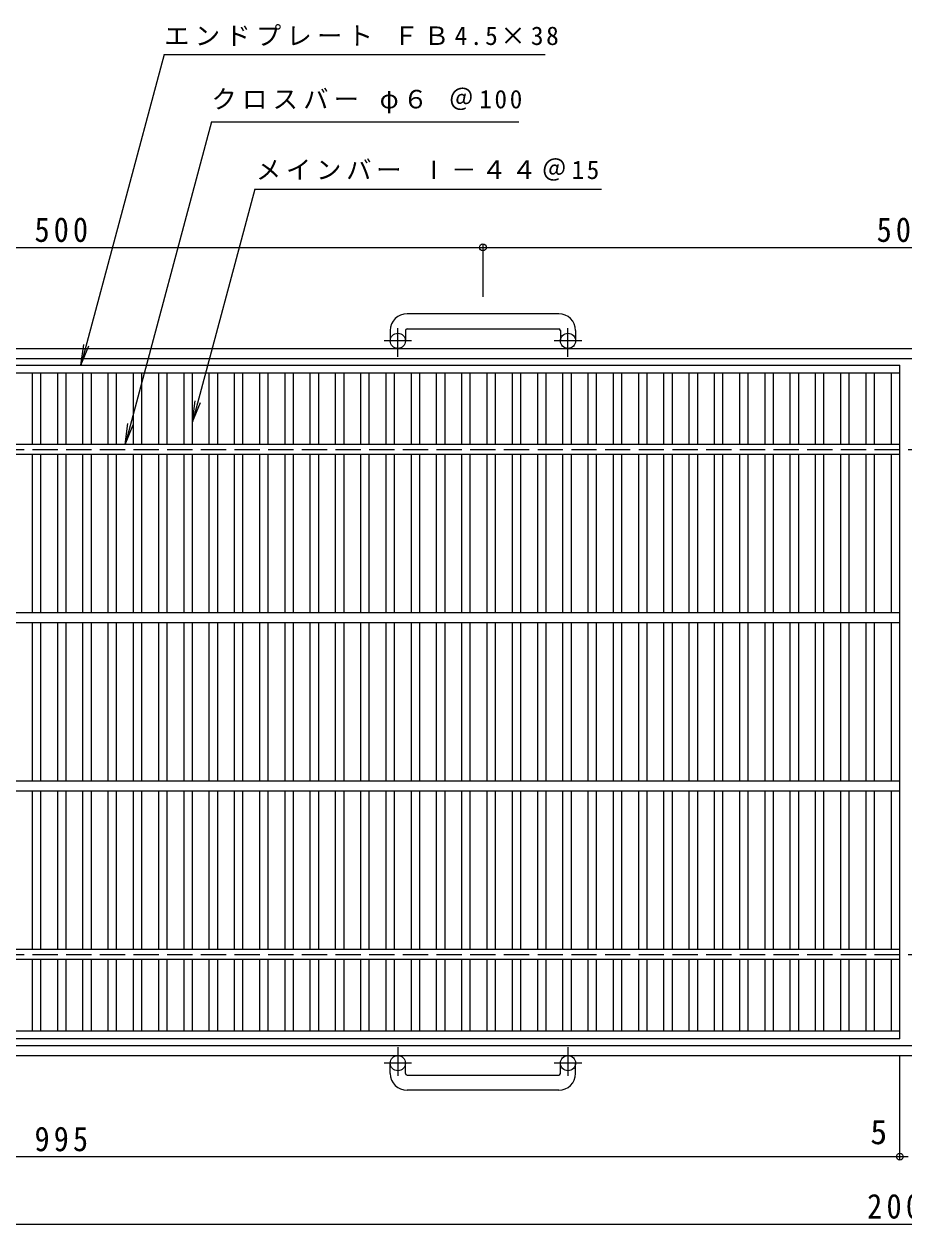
# Model space of a CAD drawing. Units: millimetres at full size, sheet at 1:5. Extents: x -850 to 875, y -691 to 604.
# Drawn here: x -332 to 190, y -109 to 604 of the extents above; entities that cross this region are included whole.
import ezdxf
from ezdxf.enums import TextEntityAlignment as Align

# ---------------------------------------------------------------- set-up
doc = ezdxf.new("R2010")
doc.units = ezdxf.units.MM
doc.header["$LTSCALE"] = 5
doc.header["$PDMODE"] = 32
doc.header["$PDSIZE"] = 4
doc.linetypes.add('CHAIN1', pattern=[8, 5, -1, 1, -1])
doc.linetypes.add('DASHED3', pattern=[4, 3, -1])
for name, color, linetype, lineweight in [('E-1', 2, 'Continuous', 9), ('E-2', 3, 'Continuous', 9), ('E-4', 7, 'Continuous', 9), ('E-5', 7, 'Continuous', 9)]:
    doc.layers.add(name, color=color, linetype=linetype, lineweight=lineweight)
doc.styles.add('ＭＳ ゴシック', font='')
doc.styles.get('ＭＳ ゴシック').set_extended_font_data('MS Gothic')

msp = doc.modelspace()

# ---------------------------------------------------------------- linework, layer by layer
at = {"layer": 'E-1'}
for p, q in [((-15, 431.85), (-105, 431.85)), ((-115, 421.85), (-115, 415.75)), ((-106, 421.85), (-106, 415.75)), ((-105, 422.849), (-15, 422.849)), ((-14, 421.85), (-14, 415.75)), ((-5, 421.85), (-5, 415.75)), ((-810, 411.25), (376.422, 411.25)), ((-810, 405.25), (375.163, 405.25)), ((-810, -2.751), (364.207, -2.751)), ((-810, -8.751), (362.948, -8.751)), ((-115, -19.351), (-115, -13.251)), ((-106, -19.351), (-106, -13.251)), ((-14, -19.351), (-14, -13.251)), ((-5, -19.351), (-5, -13.251)), ((-105, -20.351), (-15, -20.351)), ((-15, -29.351), (-105, -29.351))]:
    msp.add_line(p, q, dxfattribs=at)
at = {"layer": 'E-1', "linetype": 'CHAIN1'}
for p, q in [((-110.5, 406.142), (-110.5, 423.24)), ((-9.5, 406.142), (-9.5, 423.24)), ((-102.337, 415.75), (-118.744, 415.75)), ((-1.337, 415.75), (-17.744, 415.75)), ((-110.5, -3.644), (-110.5, -20.741)), ((-9.5, -3.644), (-9.5, -20.741)), ((-102.337, -13.251), (-118.744, -13.251)), ((-1.337, -13.251), (-17.744, -13.251))]:
    msp.add_line(p, q, dxfattribs=at)
at = {"layer": 'E-1', "linetype": 'DASHED3'}
for p, q in [((-807.5, 351.249), (363.833, 351.249)), ((-807.5, 51.249), (375.538, 51.249))]:
    msp.add_line(p, q, dxfattribs=at)
at = {"layer": 'E-1'}
for centre in [(-110.5, 415.75), (-9.5, 415.75), (-110.5, -13.251), (-9.5, -13.251)]:
    msp.add_circle(centre, 4.5, dxfattribs=at)
for centre, radius, start, end in [((-105, 421.85), 10, 90, 180), ((-15, 421.85), 10, 0, 90), ((-105, 421.85), 1, 90, 180), ((-15, 421.85), 1, 0, 90), ((-105, -19.351), 10, 180, 270), ((-105, -19.351), 1, 180, 270), ((-15, -19.351), 10, 270, 0), ((-15, -19.351), 1, 270, 0)]:
    msp.add_arc(centre, radius, start, end, dxfattribs=at)
at = {"layer": 'E-2'}
for p, q in [((-807.5, 401.249), (187.5, 401.249)), ((187.5, 1.249), (187.5, 401.249)), ((-807.5, 396.749), (187.5, 396.749)), ((-327.5, 354.249), (-327.5, 396.749)), ((-322.5, 354.249), (-322.5, 396.749)), ((-312.5, 354.249), (-312.5, 396.749)), ((-307.5, 354.249), (-307.5, 396.749)), ((-297.5, 354.249), (-297.5, 396.749)), ((-292.5, 354.249), (-292.5, 396.749)), ((-282.5, 354.249), (-282.5, 396.749)), ((-277.5, 354.249), (-277.5, 396.749)), ((-267.5, 354.249), (-267.5, 396.749)), ((-262.5, 354.249), (-262.5, 396.749)), ((-252.5, 354.249), (-252.5, 396.749)), ((-247.5, 354.249), (-247.5, 396.749)), ((-237.5, 354.249), (-237.5, 396.749)), ((-232.5, 354.249), (-232.5, 396.749)), ((-222.5, 354.249), (-222.5, 396.749)), ((-217.5, 354.249), (-217.5, 396.749)), ((-207.5, 354.249), (-207.5, 396.749)), ((-202.5, 354.249), (-202.5, 396.749)), ((-192.5, 354.249), (-192.5, 396.749)), ((-187.5, 354.249), (-187.5, 396.749)), ((-177.5, 354.249), (-177.5, 396.749)), ((-172.5, 354.249), (-172.5, 396.749)), ((-162.5, 354.249), (-162.5, 396.749)), ((-157.5, 354.249), (-157.5, 396.749)), ((-147.5, 354.249), (-147.5, 396.749)), ((-142.5, 354.249), (-142.5, 396.749)), ((-132.5, 354.249), (-132.5, 396.749)), ((-127.5, 354.249), (-127.5, 396.749)), ((-117.5, 354.249), (-117.5, 396.749)), ((-112.5, 354.249), (-112.5, 396.749)), ((-102.5, 354.249), (-102.5, 396.749)), ((-97.5, 354.249), (-97.5, 396.749)), ((-87.5, 354.249), (-87.5, 396.749)), ((-82.5, 354.249), (-82.5, 396.749)), ((-72.5, 354.249), (-72.5, 396.749)), ((-67.5, 354.249), (-67.5, 396.749)), ((-57.5, 354.249), (-57.5, 396.749)), ((-52.5, 354.249), (-52.5, 396.749)), ((-42.5, 354.249), (-42.5, 396.749)), ((-37.5, 354.249), (-37.5, 396.749)), ((-27.5, 354.249), (-27.5, 396.749)), ((-22.5, 354.249), (-22.5, 396.749)), ((-12.5, 354.249), (-12.5, 396.749)), ((-7.5, 354.249), (-7.5, 396.749)), ((2.5, 354.249), (2.5, 396.749)), ((7.5, 354.249), (7.5, 396.749)), ((17.5, 354.249), (17.5, 396.749)), ((22.5, 354.249), (22.5, 396.749)), ((32.5, 354.249), (32.5, 396.749)), ((37.5, 354.249), (37.5, 396.749)), ((47.499, 354.249), (47.499, 396.749)), ((52.5, 354.249), (52.5, 396.749)), ((62.5, 354.249), (62.5, 396.749)), ((67.5, 354.249), (67.5, 396.749)), ((77.5, 354.249), (77.5, 396.749)), ((82.5, 354.249), (82.5, 396.749)), ((92.5, 354.249), (92.5, 396.749)), ((97.5, 354.249), (97.5, 396.749)), ((107.5, 354.249), (107.5, 396.749)), ((112.5, 354.249), (112.5, 396.749)), ((122.499, 354.249), (122.499, 396.749)), ((127.5, 354.249), (127.5, 396.749)), ((137.5, 354.249), (137.5, 396.749)), ((142.5, 354.249), (142.5, 396.749)), ((152.499, 354.249), (152.499, 396.749)), ((157.5, 354.249), (157.5, 396.749)), ((167.5, 354.249), (167.5, 396.749)), ((172.5, 354.249), (172.5, 396.749)), ((182.5, 354.249), (182.5, 396.749)), ((187.5, 354.249), (-807.5, 354.249)), ((187.5, 348.249), (-807.5, 348.249)), ((-327.5, 254.249), (-327.5, 348.249)), ((-322.5, 254.249), (-322.5, 348.249)), ((-312.5, 254.249), (-312.5, 348.249)), ((-307.5, 254.249), (-307.5, 348.249)), ((-297.5, 254.249), (-297.5, 348.249)), ((-292.5, 254.249), (-292.5, 348.249)), ((-282.5, 254.249), (-282.5, 348.249)), ((-277.5, 254.249), (-277.5, 348.249)), ((-267.5, 254.249), (-267.5, 348.249)), ((-262.5, 254.249), (-262.5, 348.249)), ((-252.5, 254.249), (-252.5, 348.249)), ((-247.5, 254.249), (-247.5, 348.249)), ((-237.5, 254.249), (-237.5, 348.249)), ((-232.5, 254.249), (-232.5, 348.249)), ((-222.5, 254.249), (-222.5, 348.249)), ((-217.5, 254.249), (-217.5, 348.249)), ((-207.5, 254.249), (-207.5, 348.249)), ((-202.5, 254.249), (-202.5, 348.249)), ((-192.5, 254.249), (-192.5, 348.249)), ((-187.5, 254.249), (-187.5, 348.249)), ((-177.5, 254.249), (-177.5, 348.249)), ((-172.5, 254.249), (-172.5, 348.249)), ((-162.5, 254.249), (-162.5, 348.249)), ((-157.5, 254.249), (-157.5, 348.249)), ((-147.5, 254.249), (-147.5, 348.249)), ((-142.5, 254.249), (-142.5, 348.249)), ((-132.5, 254.249), (-132.5, 348.249)), ((-127.5, 254.249), (-127.5, 348.249)), ((-117.5, 254.249), (-117.5, 348.249)), ((-112.5, 254.249), (-112.5, 348.249)), ((-102.5, 254.249), (-102.5, 348.249)), ((-97.5, 254.249), (-97.5, 348.249)), ((-87.5, 254.249), (-87.5, 348.249)), ((-82.5, 254.249), (-82.5, 348.249)), ((-72.5, 254.249), (-72.5, 348.249)), ((-67.5, 254.249), (-67.5, 348.249)), ((-57.5, 254.249), (-57.5, 348.249)), ((-52.5, 254.249), (-52.5, 348.249)), ((-42.5, 254.249), (-42.5, 348.249)), ((-37.5, 254.249), (-37.5, 348.249)), ((-27.5, 254.249), (-27.5, 348.249)), ((-22.5, 254.249), (-22.5, 348.249)), ((-12.5, 254.249), (-12.5, 348.249)), ((-7.5, 254.249), (-7.5, 348.249)), ((2.5, 254.249), (2.5, 348.249)), ((7.5, 254.249), (7.5, 348.249)), ((17.5, 254.249), (17.5, 348.249)), ((22.5, 254.249), (22.5, 348.249)), ((32.5, 254.249), (32.5, 348.249)), ((37.5, 254.249), (37.5, 348.249)), ((47.499, 254.249), (47.499, 348.249)), ((52.5, 254.249), (52.5, 348.249)), ((62.5, 254.249), (62.5, 348.249)), ((67.5, 254.249), (67.5, 348.249)), ((77.5, 254.249), (77.5, 348.249)), ((82.5, 254.249), (82.5, 348.249)), ((92.5, 254.249), (92.5, 348.249)), ((97.5, 254.249), (97.5, 348.249)), ((107.5, 254.249), (107.5, 348.249)), ((112.5, 254.249), (112.5, 348.249)), ((122.499, 254.249), (122.499, 348.249)), ((127.5, 254.249), (127.5, 348.249)), ((137.5, 254.249), (137.5, 348.249)), ((142.5, 254.249), (142.5, 348.249)), ((152.499, 254.249), (152.499, 348.249)), ((157.5, 254.249), (157.5, 348.249)), ((167.5, 254.249), (167.5, 348.249)), ((172.5, 254.249), (172.5, 348.249)), ((182.5, 254.249), (182.5, 348.249)), ((187.5, 254.249), (-807.5, 254.249)), ((187.5, 248.249), (-807.5, 248.249)), ((-327.5, 154.249), (-327.5, 248.249)), ((-322.5, 154.249), (-322.5, 248.249)), ((-312.5, 154.249), (-312.5, 248.249)), ((-307.5, 154.249), (-307.5, 248.249)), ((-297.5, 154.249), (-297.5, 248.249)), ((-292.5, 154.249), (-292.5, 248.249)), ((-282.5, 154.249), (-282.5, 248.249)), ((-277.5, 154.249), (-277.5, 248.249)), ((-267.5, 154.249), (-267.5, 248.249)), ((-262.5, 154.249), (-262.5, 248.249)), ((-252.5, 154.249), (-252.5, 248.249)), ((-247.5, 154.249), (-247.5, 248.249)), ((-237.5, 154.249), (-237.5, 248.249)), ((-232.5, 154.249), (-232.5, 248.249)), ((-222.5, 154.249), (-222.5, 248.249)), ((-217.5, 154.249), (-217.5, 248.249)), ((-207.5, 154.249), (-207.5, 248.249)), ((-202.5, 154.249), (-202.5, 248.249)), ((-192.5, 154.249), (-192.5, 248.249)), ((-187.5, 154.249), (-187.5, 248.249)), ((-177.5, 154.249), (-177.5, 248.249)), ((-172.5, 154.249), (-172.5, 248.249)), ((-162.5, 154.249), (-162.5, 248.249)), ((-157.5, 154.249), (-157.5, 248.249)), ((-147.5, 154.249), (-147.5, 248.249)), ((-142.5, 154.249), (-142.5, 248.249)), ((-132.5, 154.249), (-132.5, 248.249)), ((-127.5, 154.249), (-127.5, 248.249)), ((-117.5, 154.249), (-117.5, 248.249)), ((-112.5, 154.249), (-112.5, 248.249)), ((-102.5, 154.249), (-102.5, 248.249)), ((-97.5, 154.249), (-97.5, 248.249)), ((-87.5, 154.249), (-87.5, 248.249)), ((-82.5, 154.249), (-82.5, 248.249)), ((-72.5, 154.249), (-72.5, 248.249)), ((-67.5, 154.249), (-67.5, 248.249)), ((-57.5, 154.249), (-57.5, 248.249)), ((-52.5, 154.249), (-52.5, 248.249)), ((-42.5, 154.249), (-42.5, 248.249)), ((-37.5, 154.249), (-37.5, 248.249)), ((-27.5, 154.249), (-27.5, 248.249)), ((-22.5, 154.249), (-22.5, 248.249)), ((-12.5, 154.249), (-12.5, 248.249)), ((-7.5, 154.249), (-7.5, 248.249)), ((2.5, 154.249), (2.5, 248.249)), ((7.5, 154.249), (7.5, 248.249)), ((17.5, 154.249), (17.5, 248.249)), ((22.5, 154.249), (22.5, 248.249)), ((32.5, 154.249), (32.5, 248.249)), ((37.5, 154.249), (37.5, 248.249)), ((47.499, 154.249), (47.499, 248.249)), ((52.5, 154.249), (52.5, 248.249)), ((62.5, 154.249), (62.5, 248.249)), ((67.5, 154.249), (67.5, 248.249)), ((77.5, 154.249), (77.5, 248.249)), ((82.5, 154.249), (82.5, 248.249)), ((92.5, 154.249), (92.5, 248.249)), ((97.5, 154.249), (97.5, 248.249)), ((107.5, 154.249), (107.5, 248.249)), ((112.5, 154.249), (112.5, 248.249)), ((122.499, 154.249), (122.499, 248.249)), ((127.5, 154.249), (127.5, 248.249)), ((137.5, 154.249), (137.5, 248.249)), ((142.5, 154.249), (142.5, 248.249)), ((152.499, 154.249), (152.499, 248.249)), ((157.5, 154.249), (157.5, 248.249)), ((167.5, 154.249), (167.5, 248.249)), ((172.5, 154.249), (172.5, 248.249)), ((182.5, 154.249), (182.5, 248.249)), ((187.5, 154.249), (-807.5, 154.249)), ((187.5, 148.249), (-807.5, 148.249)), ((-327.5, 54.249), (-327.5, 148.249)), ((-322.5, 54.249), (-322.5, 148.249)), ((-312.5, 54.249), (-312.5, 148.249)), ((-307.5, 54.249), (-307.5, 148.249)), ((-297.5, 54.249), (-297.5, 148.249)), ((-292.5, 54.249), (-292.5, 148.249)), ((-282.5, 54.249), (-282.5, 148.249)), ((-277.5, 54.249), (-277.5, 148.249)), ((-267.5, 54.249), (-267.5, 148.249)), ((-262.5, 54.249), (-262.5, 148.249)), ((-252.5, 54.249), (-252.5, 148.249)), ((-247.5, 54.249), (-247.5, 148.249)), ((-237.5, 54.249), (-237.5, 148.249)), ((-232.5, 54.249), (-232.5, 148.249)), ((-222.5, 54.249), (-222.5, 148.249)), ((-217.5, 54.249), (-217.5, 148.249)), ((-207.5, 54.249), (-207.5, 148.249)), ((-202.5, 54.249), (-202.5, 148.249)), ((-192.5, 54.249), (-192.5, 148.249)), ((-187.5, 54.249), (-187.5, 148.249)), ((-177.5, 54.249), (-177.5, 148.249)), ((-172.5, 54.249), (-172.5, 148.249)), ((-162.5, 54.249), (-162.5, 148.249)), ((-157.5, 54.249), (-157.5, 148.249)), ((-147.5, 54.249), (-147.5, 148.249)), ((-142.5, 54.249), (-142.5, 148.249)), ((-132.5, 54.249), (-132.5, 148.249)), ((-127.5, 54.249), (-127.5, 148.249)), ((-117.5, 54.249), (-117.5, 148.249)), ((-112.5, 54.249), (-112.5, 148.249)), ((-102.5, 54.249), (-102.5, 148.249)), ((-97.5, 54.249), (-97.5, 148.249)), ((-87.5, 54.249), (-87.5, 148.249)), ((-82.5, 54.249), (-82.5, 148.249)), ((-72.5, 54.249), (-72.5, 148.249)), ((-67.5, 54.249), (-67.5, 148.249)), ((-57.5, 54.249), (-57.5, 148.249)), ((-52.5, 54.249), (-52.5, 148.249)), ((-42.5, 54.249), (-42.5, 148.249)), ((-37.5, 54.249), (-37.5, 148.249)), ((-27.5, 54.249), (-27.5, 148.249)), ((-22.5, 54.249), (-22.5, 148.249)), ((-12.5, 54.249), (-12.5, 148.249)), ((-7.5, 54.249), (-7.5, 148.249)), ((2.5, 54.249), (2.5, 148.249)), ((7.5, 54.249), (7.5, 148.249)), ((17.5, 54.249), (17.5, 148.249)), ((22.5, 54.249), (22.5, 148.249)), ((32.5, 54.249), (32.5, 148.249)), ((37.5, 54.249), (37.5, 148.249)), ((47.499, 54.249), (47.499, 148.249)), ((52.5, 54.249), (52.5, 148.249)), ((62.5, 54.249), (62.5, 148.249)), ((67.5, 54.249), (67.5, 148.249)), ((77.5, 54.249), (77.5, 148.249)), ((82.5, 54.249), (82.5, 148.249)), ((92.5, 54.249), (92.5, 148.249)), ((97.5, 54.249), (97.5, 148.249)), ((107.5, 54.249), (107.5, 148.249)), ((112.5, 54.249), (112.5, 148.249)), ((122.499, 54.249), (122.499, 148.249)), ((127.5, 54.249), (127.5, 148.249)), ((137.5, 54.249), (137.5, 148.249)), ((142.5, 54.249), (142.5, 148.249)), ((152.499, 54.249), (152.499, 148.249)), ((157.5, 54.249), (157.5, 148.249)), ((167.5, 54.249), (167.5, 148.249)), ((172.5, 54.249), (172.5, 148.249)), ((182.5, 54.249), (182.5, 148.249)), ((187.5, 54.249), (-807.5, 54.249)), ((187.5, 48.249), (-807.5, 48.249)), ((-327.5, 5.749), (-327.5, 48.249)), ((-322.5, 5.749), (-322.5, 48.249)), ((-312.5, 5.749), (-312.5, 48.249)), ((-307.5, 5.749), (-307.5, 48.249)), ((-297.5, 5.749), (-297.5, 48.249)), ((-292.5, 5.749), (-292.5, 48.249)), ((-282.5, 5.749), (-282.5, 48.249)), ((-277.5, 5.749), (-277.5, 48.249)), ((-267.5, 5.749), (-267.5, 48.249)), ((-262.5, 5.749), (-262.5, 48.249)), ((-252.5, 5.749), (-252.5, 48.249)), ((-247.5, 5.749), (-247.5, 48.249)), ((-237.5, 5.749), (-237.5, 48.249)), ((-232.5, 5.749), (-232.5, 48.249)), ((-222.5, 5.749), (-222.5, 48.249)), ((-217.5, 5.749), (-217.5, 48.249)), ((-207.5, 5.749), (-207.5, 48.249)), ((-202.5, 5.749), (-202.5, 48.249)), ((-192.5, 5.749), (-192.5, 48.249)), ((-187.5, 5.749), (-187.5, 48.249)), ((-177.5, 5.749), (-177.5, 48.249)), ((-172.5, 5.749), (-172.5, 48.249)), ((-162.5, 5.749), (-162.5, 48.249)), ((-157.5, 5.749), (-157.5, 48.249)), ((-147.5, 5.749), (-147.5, 48.249)), ((-142.5, 5.749), (-142.5, 48.249)), ((-132.5, 5.749), (-132.5, 48.249)), ((-127.5, 5.749), (-127.5, 48.249)), ((-117.5, 5.749), (-117.5, 48.249)), ((-112.5, 5.749), (-112.5, 48.249)), ((-102.5, 5.749), (-102.5, 48.249)), ((-97.5, 5.749), (-97.5, 48.249)), ((-87.5, 5.749), (-87.5, 48.249)), ((-82.5, 5.749), (-82.5, 48.249)), ((-72.5, 5.749), (-72.5, 48.249)), ((-67.5, 5.749), (-67.5, 48.249)), ((-57.5, 5.749), (-57.5, 48.249)), ((-52.5, 5.749), (-52.5, 48.249)), ((-42.5, 5.749), (-42.5, 48.249)), ((-37.5, 5.749), (-37.5, 48.249)), ((-27.5, 5.749), (-27.5, 48.249)), ((-22.5, 5.749), (-22.5, 48.249)), ((-12.5, 5.749), (-12.5, 48.249)), ((-7.5, 5.749), (-7.5, 48.249)), ((2.5, 5.749), (2.5, 48.249)), ((7.5, 5.749), (7.5, 48.249)), ((17.5, 5.749), (17.5, 48.249)), ((22.5, 5.749), (22.5, 48.249)), ((32.5, 5.749), (32.5, 48.249)), ((37.5, 5.749), (37.5, 48.249)), ((47.499, 5.749), (47.499, 48.249)), ((52.5, 5.749), (52.5, 48.249)), ((62.5, 5.749), (62.5, 48.249)), ((67.5, 5.749), (67.5, 48.249)), ((77.5, 5.749), (77.5, 48.249)), ((82.5, 5.749), (82.5, 48.249)), ((92.5, 5.749), (92.5, 48.249)), ((97.5, 5.749), (97.5, 48.249)), ((107.5, 5.749), (107.5, 48.249)), ((112.5, 5.749), (112.5, 48.249)), ((122.499, 5.749), (122.499, 48.249)), ((127.5, 5.749), (127.5, 48.249)), ((137.5, 5.749), (137.5, 48.249)), ((142.5, 5.749), (142.5, 48.249)), ((152.499, 5.749), (152.499, 48.249)), ((157.5, 5.749), (157.5, 48.249)), ((167.5, 5.749), (167.5, 48.249)), ((172.5, 5.749), (172.5, 48.249)), ((182.5, 5.749), (182.5, 48.249)), ((187.5, 5.749), (-807.5, 5.749)), ((187.5, 1.249), (-807.5, 1.249))]:
    msp.add_line(p, q, dxfattribs=at)
at = {"layer": 'E-4'}
for p, q in [((-560, 471.25), (-60, 471.25)), ((-60, 472.75), (-60, 441.85)), ((-60, 471.25), (375.537, 471.25)), ((187.5, -70.251), (187.5, -8.751)), ((-807.5, -68.751), (187.5, -68.751)), ((187.5, -68.751), (192.5, -68.751)), ((-810, -108.751), (377.124, -108.751))]:
    msp.add_line(p, q, dxfattribs=at)
for p in [(-60, 471.25), (187.5, -68.751)]:
    msp.add_point(p, dxfattribs=at)
at = {"layer": 'E-5'}
for p, q in [((-249.246, 585.785), (-22.996, 585.785)), ((-221.178, 545.785), (-38.678, 545.785)), ((-195.479, 505.785), (-232.5, 367.622)), ((-195.479, 505.785), (10.312, 505.785)), ((-298.692, 401.249), (-293.909, 412.798)), ((-232.5, 367.622), (-230.868, 380.015)), ((-232.5, 367.622), (-227.716, 379.171)), ((-272.5, 354.249), (-267.717, 365.798))]:
    msp.add_line(p, q, dxfattribs=at)
for points in [[(-249.246, 585.785), (-298.692, 401.249), (-297.061, 413.642)], [(-221.178, 545.785), (-272.5, 354.249), (-270.868, 366.642)]]:
    msp.add_lwpolyline(points, dxfattribs=at)

# ---------------------------------------------------------------- texts
at = {"layer": 'E-4', "color": 2, "style": 'ＭＳ ゴシック'}
msp.add_text('5', height=14.66, dxfattribs=at).set_placement((170, -65.751), align=Align.BOTTOM_LEFT)
at = {"layer": 'E-4', "color": 2, "char_height": 14.66, "attachment_point": 7, "style": 'ＭＳ ゴシック'}
for s, insert in [('\\T1.27;\\W0.9;500', (-326.25, 474.25)), ('\\T1.27;\\W0.9;500', (173.75, 474.25)), ('\\T1.27;\\W0.9;995', (-326.25, -65.751)), ('\\T1.28;\\W0.9;2000', (168.125, -105.751))]:
    msp.add_mtext(s, dxfattribs=dict(at, insert=insert))
at = {"layer": 'E-5', "char_height": 11, "attachment_point": 7, "style": 'ＭＳ ゴシック'}
for s, insert in [('\\T1.21;エンドプレート\\~ＦＢ4.5×38', (-249.246, 590.785)), ('\\T1.21;クロスバー\\~φ６\\~＠100', (-221.178, 550.785)), ('\\T1.19;メインバー\\~Ⅰ－４４＠15', (-194.796, 510.785))]:
    msp.add_mtext(s, dxfattribs=dict(at, insert=insert))

doc.saveas('drawing.dxf')
